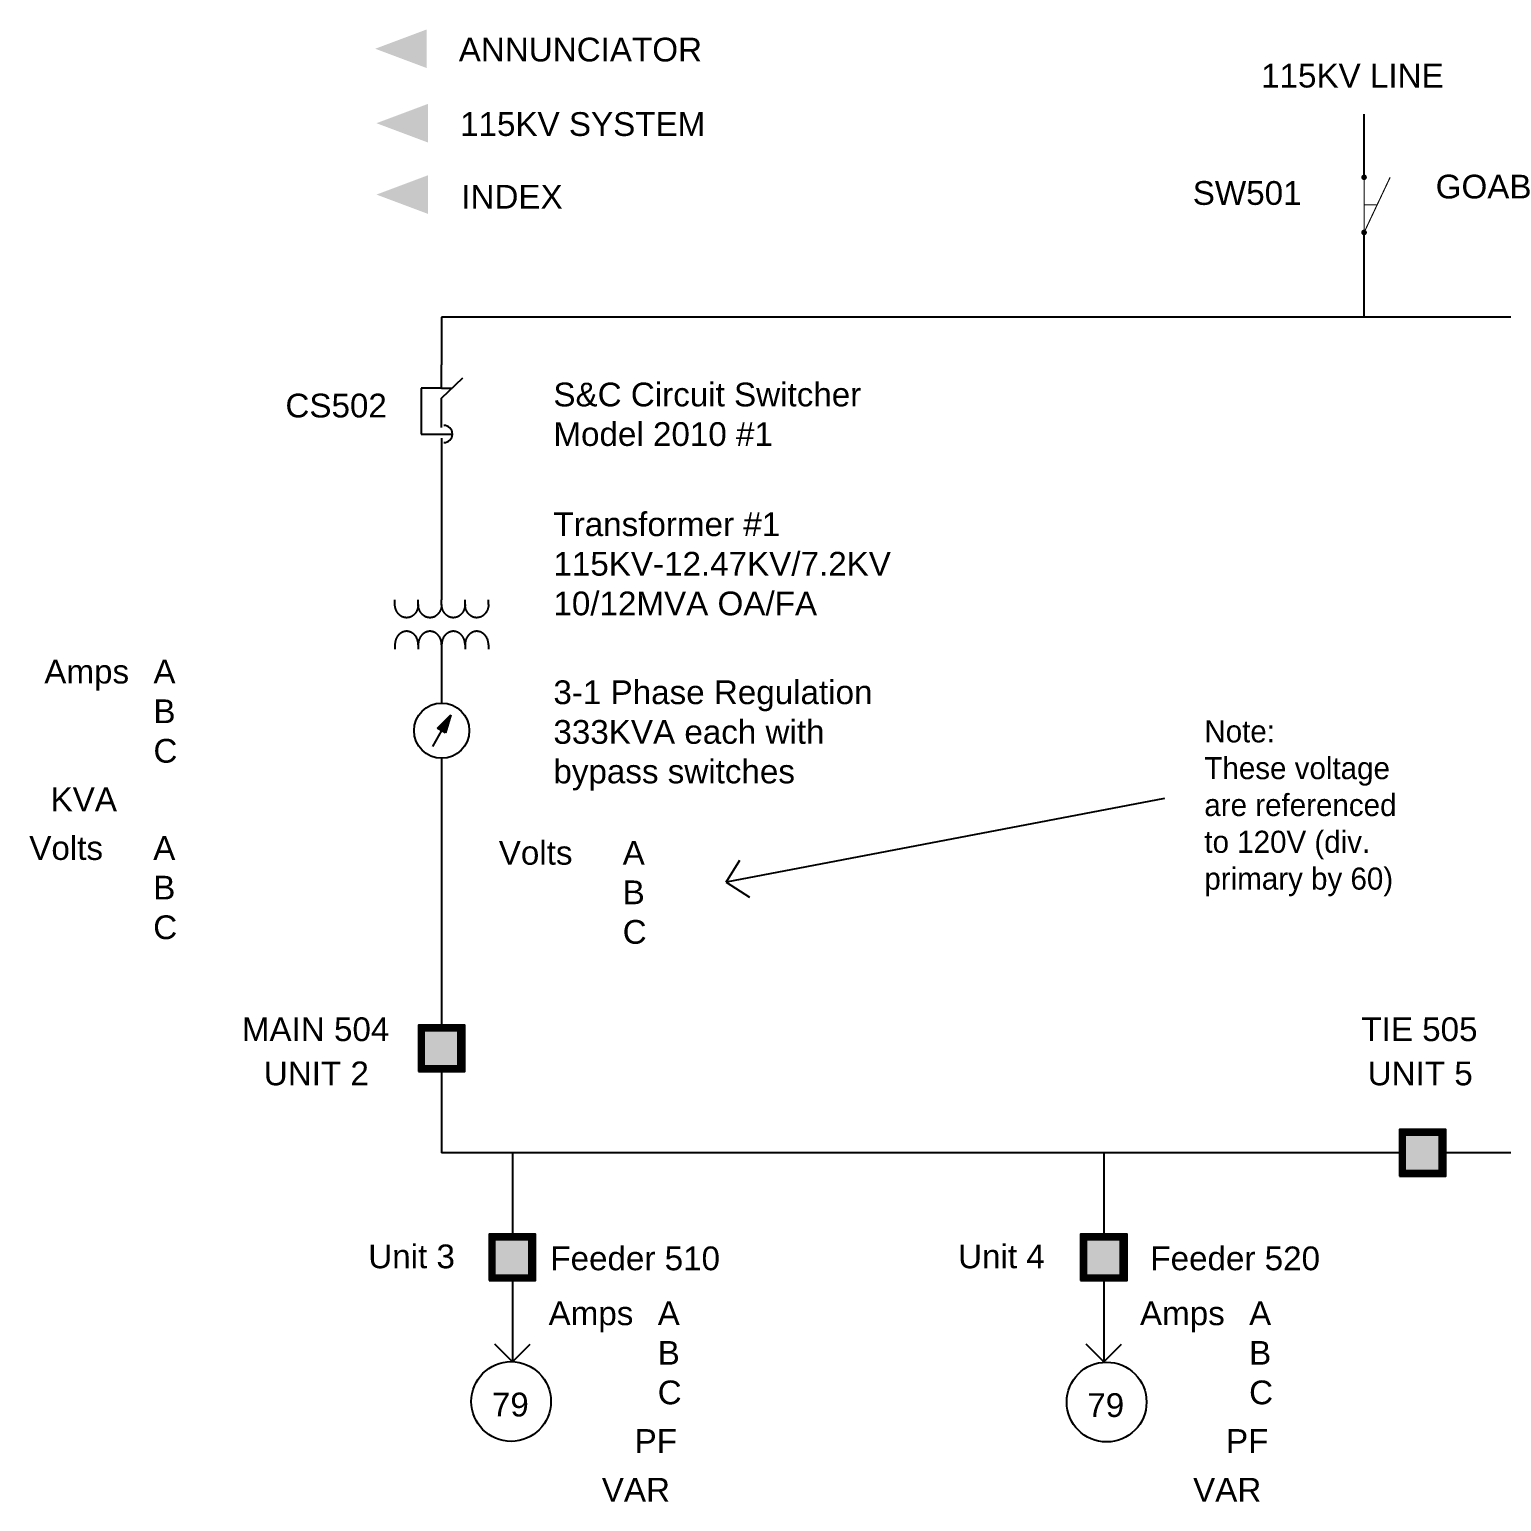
# Model space of a CAD drawing. Extents: x -5.3 to 17.7, y 6.3 to 19.7.
# Drawn here: x -5.34 to 7.99, y 6.34 to 19.66 of the extents above; entities that cross this region are included whole.
import ezdxf
from ezdxf.enums import TextEntityAlignment as Align

# ---------------------------------------------------------------- set-up
doc = ezdxf.new("R2010")
doc.units = 0
doc.layers.get('0').update_dxf_attribs({"color": 6, "linetype": 'CONTINUOUS'})
for name, color, linetype in [('DISPLAY', 7, 'CONTINUOUS'), ('STATE_1', 3, 'CONTINUOUS'), ('STATE_2', 1, 'CONTINUOUS')]:
    doc.layers.add(name, color=color, linetype=linetype)
doc.styles.add('ARIAL', font='txt')

# ---------------------------------------------------------------- blocks, each defined once
blk = doc.blocks.new('2_STATE_BRKR_SYMBOL_ST1-GR')
at = {"color": 6}
blk.add_lwpolyline([(6.047, 4.105), (6.467, 4.105), (6.467, 4.525), (6.047, 4.525)], close=True, dxfattribs=at)
at = {"layer": 'STATE_1', "color": 3, "linetype": 'CONTINUOUS'}
blk.add_line((6.408, 4.105), (6.408, 4.525), dxfattribs=at)
at = {"layer": 'STATE_1', "color": 3, "linetype": 'CONTINUOUS', "const_width": 0.0588}
for points in [[(6.077, 4.525), (6.077, 4.105)], [(6.438, 4.525), (6.438, 4.105)], [(6.047, 4.496), (6.467, 4.496)], [(6.047, 4.134), (6.467, 4.134)]]:
    blk.add_lwpolyline(points, dxfattribs=at)
at = {"layer": 'STATE_2', "color": 1}
blk.add_solid([(6.047, 4.105), (6.047, 4.525), (6.467, 4.105), (6.467, 4.525)], dxfattribs=at)
at = {"color": 6, "linetype": 'CONTINUOUS', "flags": 9}
blk.add_attdef('LINKAGE', (5.991, 3.959), '', height=0.084, dxfattribs=at)
blk = doc.blocks.new('ARROW_HEAD_DISPLAY_REF0')
at = {"color": 5}
blk.add_solid([(0.125, -0.09375), (-0.125, 0), (0.125, 0.09375)], dxfattribs=at)
at = {"flags": 9}
blk.add_attdef('DISPLAY', (-0.25, -0.25), '', height=0.075, dxfattribs=at)
blk = doc.blocks.new('CIRCUIT_SWITCHER_ST1-GREE0')
at = {"color": 6}
for p, q in [((0.186, 0.416), (0.186, 0.625)), ((0, 0.416), (0, 0)), ((0.186, 0.416), (0, 0.416)), ((0.186, 0.324), (0.377, 0.508)), ((0.186, 0.416), (0.282, 0.416)), ((0.186, 0.06), (0.186, 0.324)), ((0, 0), (0.284, 0))]:
    blk.add_line(p, q, dxfattribs=at)
blk.add_arc((0.206, 0), 0.0778, 270, 90, dxfattribs=at)
at = {"layer": 'STATE_1', "color": 3}
for p, q in [((0.186, 0.416), (0.186, 0.625)), ((0, 0.416), (0, 0)), ((0.186, 0.416), (0, 0.416)), ((0.186, 0.324), (0.377, 0.508)), ((0.186, 0.416), (0.282, 0.416)), ((0.186, 0.06), (0.186, 0.324)), ((0, 0), (0.284, 0))]:
    blk.add_line(p, q, dxfattribs=at)
blk.add_arc((0.206, 0), 0.0778, 270, 90, dxfattribs=at)
at = {"layer": 'STATE_2', "color": 1}
for p, q in [((0.186, 0.416), (0.186, 0.625)), ((0, 0.416), (0, 0)), ((0.186, 0.416), (0, 0.416)), ((0.186, 0.324), (0.377, 0.508)), ((0.186, 0.416), (0.282, 0.416)), ((0.186, 0.06), (0.186, 0.324)), ((0, 0), (0.284, 0))]:
    blk.add_line(p, q, dxfattribs=at)
blk.add_arc((0.206, 0), 0.0778, 270, 90, dxfattribs=at)
at = {"linetype": 'CONTINUOUS', "style": 'ARIAL', "flags": 9}
blk.add_attdef('LINKAGE', (-0.063, -0.37), '', height=0.1, dxfattribs=at)
blk = doc.blocks.new('REGULATOR1')
for p, q in [((-0.036, 0.021), (0.083, 0.144)), ((0.083, 0.144), (0.036, -0.021)), ((0, 0), (-0.083, -0.144)), ((0.036, -0.021), (-0.036, 0.021))]:
    blk.add_line(p, q)
blk.add_circle((0, 0), 0.25)
blk.add_solid([(0.036, -0.021), (-0.036, 0.021), (0.083, 0.144)])
blk = doc.blocks.new('SWITCH-1_ST1-GREEN_ST2-RE0')
at = {"const_width": 0.01}
for points in [[(0, 0), (0.5, 0.236)], [(0.5, 0), (0, 0)], [(0.294, 0), (0.205, 0)], [(0.25, 0.123), (0.25, 0)]]:
    blk.add_lwpolyline(points, dxfattribs=at)
at = {"const_width": 0.025}
for points in [[(-0.013, 0, 1), (0.013, 0, 1)], [(0.487, 0, 1), (0.512, 0, 1)]]:
    blk.add_lwpolyline(points, format="xyb", close=True, dxfattribs=at)
at = {"layer": 'STATE_1', "const_width": 0.01}
for points in [[(0, 0), (0.5, 0.236)], [(0.294, 0), (0.205, 0)], [(0.25, 0.123), (0.25, 0)]]:
    blk.add_lwpolyline(points, dxfattribs=at)
at = {"layer": 'STATE_1', "const_width": 0.025}
for points in [[(-0.013, 0, 1), (0.013, 0, 1)], [(0.487, 0, 1), (0.512, 0, 1)]]:
    blk.add_lwpolyline(points, format="xyb", close=True, dxfattribs=at)
at = {"layer": 'STATE_2', "const_width": 0.025}
for points in [[(-0.013, 0, 1), (0.013, 0, 1)], [(0.487, 0, 1), (0.512, 0, 1)]]:
    blk.add_lwpolyline(points, format="xyb", close=True, dxfattribs=at)
at = {"layer": 'STATE_2', "const_width": 0.01}
blk.add_lwpolyline([(0.5, 0), (0, 0)], dxfattribs=at)
at = {"linetype": 'CONTINUOUS', "style": 'ARIAL', "flags": 9}
blk.add_attdef('LINKAGE', (-0.063, -0.37), '', height=0.1, dxfattribs=at)
blk = doc.blocks.new('*U15')
at = {"layer": 'DISPLAY'}
for s, p in [('Note:', (5.301, 13.209)), ('These voltage', (5.301, 12.876)), ('are referenced', (5.301, 12.542)), ('to 120V (div.', (5.301, 12.209)), ('primary by 60)', (5.301, 11.876))]:
    blk.add_text(s, height=0.2, dxfattribs=at).set_placement(p)

msp = doc.modelspace()

# ---------------------------------------------------------------- linework, layer by layer
at = {"color": 2}
for points in [[(-1.815, 14.458, 0), (-1.815, 14.455, 0), (-1.816, 14.452, 0), (-1.816, 14.449, 0), (-1.816, 14.446, 0), (-1.816, 14.443, 0), (-1.817, 14.44, 0), (-1.817, 14.437, 0), (-1.817, 14.434, 0), (-1.818, 14.432, 0), (-1.819, 14.429, 0), (-1.819, 14.426, 0), (-1.82, 14.423, 0), (-1.821, 14.42, 0), (-1.822, 14.417, 0), (-1.822, 14.415, 0), (-1.823, 14.412, 0), (-1.824, 14.409, 0), (-1.826, 14.406, 0), (-1.827, 14.404, 0), (-1.828, 14.401, 0), (-1.829, 14.398, 0), (-1.83, 14.396, 0), (-1.832, 14.393, 0), (-1.833, 14.391, 0), (-1.835, 14.388, 0), (-1.836, 14.386, 0), (-1.838, 14.384, 0), (-1.839, 14.381, 0), (-1.841, 14.379, 0), (-1.843, 14.377, 0), (-1.845, 14.375, 0), (-1.846, 14.373, 0), (-1.848, 14.371, 0), (-1.85, 14.369, 0), (-1.852, 14.367, 0), (-1.854, 14.365, 0), (-1.856, 14.363, 0), (-1.858, 14.361, 0), (-1.86, 14.359, 0), (-1.862, 14.358, 0), (-1.865, 14.356, 0), (-1.867, 14.354, 0), (-1.869, 14.353, 0), (-1.871, 14.351, 0), (-1.874, 14.35, 0), (-1.876, 14.349, 0), (-1.878, 14.348, 0), (-1.881, 14.346, 0), (-1.883, 14.345, 0), (-1.886, 14.344, 0), (-1.888, 14.343, 0), (-1.891, 14.342, 0), (-1.893, 14.342, 0), (-1.896, 14.341, 0), (-1.898, 14.34, 0), (-1.901, 14.34, 0), (-1.903, 14.339, 0), (-1.906, 14.339, 0), (-1.908, 14.338, 0), (-1.911, 14.338, 0), (-1.913, 14.338, 0), (-1.916, 14.337, 0), (-1.919, 14.337, 0), (-1.921, 14.337, 0), (-1.924, 14.337, 0), (-1.926, 14.337, 0), (-1.929, 14.338, 0), (-1.932, 14.338, 0), (-1.934, 14.338, 0), (-1.937, 14.339, 0), (-1.939, 14.339, 0), (-1.942, 14.34, 0), (-1.944, 14.34, 0), (-1.947, 14.341, 0), (-1.949, 14.342, 0), (-1.952, 14.342, 0), (-1.954, 14.343, 0), (-1.957, 14.344, 0), (-1.959, 14.345, 0), (-1.962, 14.346, 0), (-1.964, 14.348, 0), (-1.967, 14.349, 0), (-1.969, 14.35, 0), (-1.971, 14.351, 0), (-1.973, 14.353, 0), (-1.976, 14.354, 0), (-1.978, 14.356, 0), (-1.98, 14.358, 0), (-1.982, 14.359, 0), (-1.984, 14.361, 0), (-1.986, 14.363, 0), (-1.988, 14.365, 0), (-1.99, 14.367, 0), (-1.992, 14.369, 0), (-1.994, 14.371, 0), (-1.996, 14.373, 0), (-1.998, 14.375, 0), (-2, 14.377, 0), (-2.001, 14.379, 0), (-2.003, 14.381, 0), (-2.005, 14.384, 0), (-2.006, 14.386, 0), (-2.008, 14.388, 0), (-2.009, 14.391, 0), (-2.011, 14.393, 0), (-2.012, 14.396, 0), (-2.013, 14.398, 0), (-2.015, 14.401, 0), (-2.016, 14.404, 0), (-2.017, 14.406, 0), (-2.018, 14.409, 0), (-2.019, 14.412, 0), (-2.02, 14.415, 0), (-2.021, 14.417, 0), (-2.022, 14.42, 0), (-2.023, 14.423, 0), (-2.023, 14.426, 0), (-2.024, 14.429, 0), (-2.025, 14.432, 0), (-2.025, 14.434, 0), (-2.026, 14.437, 0), (-2.026, 14.44, 0), (-2.026, 14.443, 0), (-2.027, 14.446, 0), (-2.027, 14.449, 0), (-2.027, 14.452, 0), (-2.027, 14.455, 0), (-2.027, 14.458, 0)], [(-1.604, 14.458, 0), (-1.604, 14.455, 0), (-1.604, 14.452, 0), (-1.604, 14.449, 0), (-1.604, 14.446, 0), (-1.604, 14.443, 0), (-1.605, 14.44, 0), (-1.605, 14.437, 0), (-1.606, 14.434, 0), (-1.606, 14.432, 0), (-1.607, 14.429, 0), (-1.607, 14.426, 0), (-1.608, 14.423, 0), (-1.609, 14.42, 0), (-1.61, 14.417, 0), (-1.611, 14.415, 0), (-1.612, 14.412, 0), (-1.613, 14.409, 0), (-1.614, 14.406, 0), (-1.615, 14.404, 0), (-1.616, 14.401, 0), (-1.617, 14.398, 0), (-1.619, 14.396, 0), (-1.62, 14.393, 0), (-1.621, 14.391, 0), (-1.623, 14.388, 0), (-1.624, 14.386, 0), (-1.626, 14.384, 0), (-1.628, 14.381, 0), (-1.629, 14.379, 0), (-1.631, 14.377, 0), (-1.633, 14.375, 0), (-1.635, 14.373, 0), (-1.637, 14.371, 0), (-1.638, 14.369, 0), (-1.64, 14.367, 0), (-1.642, 14.365, 0), (-1.644, 14.363, 0), (-1.646, 14.361, 0), (-1.649, 14.359, 0), (-1.651, 14.358, 0), (-1.653, 14.356, 0), (-1.655, 14.354, 0), (-1.657, 14.353, 0), (-1.66, 14.351, 0), (-1.662, 14.35, 0), (-1.664, 14.349, 0), (-1.667, 14.348, 0), (-1.669, 14.346, 0), (-1.671, 14.345, 0), (-1.674, 14.344, 0), (-1.676, 14.343, 0), (-1.679, 14.342, 0), (-1.681, 14.342, 0), (-1.684, 14.341, 0), (-1.686, 14.34, 0), (-1.689, 14.34, 0), (-1.691, 14.339, 0), (-1.694, 14.339, 0), (-1.697, 14.338, 0), (-1.699, 14.338, 0), (-1.702, 14.338, 0), (-1.704, 14.337, 0), (-1.707, 14.337, 0), (-1.71, 14.337, 0), (-1.712, 14.337, 0), (-1.715, 14.337, 0), (-1.717, 14.338, 0), (-1.72, 14.338, 0), (-1.722, 14.338, 0), (-1.725, 14.339, 0), (-1.728, 14.339, 0), (-1.73, 14.34, 0), (-1.733, 14.34, 0), (-1.735, 14.341, 0), (-1.738, 14.342, 0), (-1.74, 14.342, 0), (-1.743, 14.343, 0), (-1.745, 14.344, 0), (-1.748, 14.345, 0), (-1.75, 14.346, 0), (-1.752, 14.348, 0), (-1.755, 14.349, 0), (-1.757, 14.35, 0), (-1.759, 14.351, 0), (-1.762, 14.353, 0), (-1.764, 14.354, 0), (-1.766, 14.356, 0), (-1.768, 14.358, 0), (-1.77, 14.359, 0), (-1.773, 14.361, 0), (-1.775, 14.363, 0), (-1.777, 14.365, 0), (-1.779, 14.367, 0), (-1.781, 14.369, 0), (-1.783, 14.371, 0), (-1.784, 14.373, 0), (-1.786, 14.375, 0), (-1.788, 14.377, 0), (-1.79, 14.379, 0), (-1.791, 14.381, 0), (-1.793, 14.384, 0), (-1.795, 14.386, 0), (-1.796, 14.388, 0), (-1.798, 14.391, 0), (-1.799, 14.393, 0), (-1.8, 14.396, 0), (-1.802, 14.398, 0), (-1.803, 14.401, 0), (-1.804, 14.404, 0), (-1.805, 14.406, 0), (-1.806, 14.409, 0), (-1.807, 14.412, 0), (-1.808, 14.415, 0), (-1.809, 14.417, 0), (-1.81, 14.42, 0), (-1.811, 14.423, 0), (-1.812, 14.426, 0), (-1.812, 14.429, 0), (-1.813, 14.432, 0), (-1.813, 14.434, 0), (-1.814, 14.437, 0), (-1.814, 14.44, 0), (-1.815, 14.443, 0), (-1.815, 14.446, 0), (-1.815, 14.449, 0), (-1.815, 14.452, 0), (-1.815, 14.455, 0), (-1.815, 14.458, 0)], [(-1.392, 14.458, 0), (-1.392, 14.455, 0), (-1.392, 14.452, 0), (-1.392, 14.449, 0), (-1.392, 14.446, 0), (-1.393, 14.443, 0), (-1.393, 14.44, 0), (-1.393, 14.437, 0), (-1.394, 14.434, 0), (-1.394, 14.432, 0), (-1.395, 14.429, 0), (-1.396, 14.426, 0), (-1.396, 14.423, 0), (-1.397, 14.42, 0), (-1.398, 14.417, 0), (-1.399, 14.415, 0), (-1.4, 14.412, 0), (-1.401, 14.409, 0), (-1.402, 14.406, 0), (-1.403, 14.404, 0), (-1.404, 14.401, 0), (-1.406, 14.398, 0), (-1.407, 14.396, 0), (-1.408, 14.393, 0), (-1.41, 14.391, 0), (-1.411, 14.388, 0), (-1.413, 14.386, 0), (-1.414, 14.384, 0), (-1.416, 14.381, 0), (-1.418, 14.379, 0), (-1.419, 14.377, 0), (-1.421, 14.375, 0), (-1.423, 14.373, 0), (-1.425, 14.371, 0), (-1.427, 14.369, 0), (-1.429, 14.367, 0), (-1.431, 14.365, 0), (-1.433, 14.363, 0), (-1.435, 14.361, 0), (-1.437, 14.359, 0), (-1.439, 14.358, 0), (-1.441, 14.356, 0), (-1.443, 14.354, 0), (-1.446, 14.353, 0), (-1.448, 14.351, 0), (-1.45, 14.35, 0), (-1.453, 14.349, 0), (-1.455, 14.348, 0), (-1.457, 14.346, 0), (-1.46, 14.345, 0), (-1.462, 14.344, 0), (-1.465, 14.343, 0), (-1.467, 14.342, 0), (-1.47, 14.342, 0), (-1.472, 14.341, 0), (-1.475, 14.34, 0), (-1.477, 14.34, 0), (-1.48, 14.339, 0), (-1.482, 14.339, 0), (-1.485, 14.338, 0), (-1.487, 14.338, 0), (-1.49, 14.338, 0), (-1.493, 14.337, 0), (-1.495, 14.337, 0), (-1.498, 14.337, 0), (-1.5, 14.337, 0), (-1.503, 14.337, 0), (-1.506, 14.338, 0), (-1.508, 14.338, 0), (-1.511, 14.338, 0), (-1.513, 14.339, 0), (-1.516, 14.339, 0), (-1.518, 14.34, 0), (-1.521, 14.34, 0), (-1.523, 14.341, 0), (-1.526, 14.342, 0), (-1.529, 14.342, 0), (-1.531, 14.343, 0), (-1.533, 14.344, 0), (-1.536, 14.345, 0), (-1.538, 14.346, 0), (-1.541, 14.348, 0), (-1.543, 14.349, 0), (-1.545, 14.35, 0), (-1.548, 14.351, 0), (-1.55, 14.353, 0), (-1.552, 14.354, 0), (-1.554, 14.356, 0), (-1.557, 14.358, 0), (-1.559, 14.359, 0), (-1.561, 14.361, 0), (-1.563, 14.363, 0), (-1.565, 14.365, 0), (-1.567, 14.367, 0), (-1.569, 14.369, 0), (-1.571, 14.371, 0), (-1.573, 14.373, 0), (-1.574, 14.375, 0), (-1.576, 14.377, 0), (-1.578, 14.379, 0), (-1.58, 14.381, 0), (-1.581, 14.384, 0), (-1.583, 14.386, 0), (-1.584, 14.388, 0), (-1.586, 14.391, 0), (-1.587, 14.393, 0), (-1.589, 14.396, 0), (-1.59, 14.398, 0), (-1.591, 14.401, 0), (-1.592, 14.404, 0), (-1.593, 14.406, 0), (-1.595, 14.409, 0), (-1.596, 14.412, 0), (-1.597, 14.415, 0), (-1.597, 14.417, 0), (-1.598, 14.42, 0), (-1.599, 14.423, 0), (-1.6, 14.426, 0), (-1.6, 14.429, 0), (-1.601, 14.432, 0), (-1.602, 14.434, 0), (-1.602, 14.437, 0), (-1.602, 14.44, 0), (-1.603, 14.443, 0), (-1.603, 14.446, 0), (-1.603, 14.449, 0), (-1.604, 14.452, 0), (-1.604, 14.455, 0), (-1.604, 14.458, 0)], [(-1.18, 14.458, 0), (-1.18, 14.455, 0), (-1.18, 14.452, 0), (-1.18, 14.449, 0), (-1.181, 14.446, 0), (-1.181, 14.443, 0), (-1.181, 14.44, 0), (-1.182, 14.437, 0), (-1.182, 14.434, 0), (-1.183, 14.432, 0), (-1.183, 14.429, 0), (-1.184, 14.426, 0), (-1.185, 14.423, 0), (-1.186, 14.42, 0), (-1.186, 14.417, 0), (-1.187, 14.415, 0), (-1.188, 14.412, 0), (-1.189, 14.409, 0), (-1.19, 14.406, 0), (-1.191, 14.404, 0), (-1.193, 14.401, 0), (-1.194, 14.398, 0), (-1.195, 14.396, 0), (-1.197, 14.393, 0), (-1.198, 14.391, 0), (-1.199, 14.388, 0), (-1.201, 14.386, 0), (-1.203, 14.384, 0), (-1.204, 14.381, 0), (-1.206, 14.379, 0), (-1.208, 14.377, 0), (-1.209, 14.375, 0), (-1.211, 14.373, 0), (-1.213, 14.371, 0), (-1.215, 14.369, 0), (-1.217, 14.367, 0), (-1.219, 14.365, 0), (-1.221, 14.363, 0), (-1.223, 14.361, 0), (-1.225, 14.359, 0), (-1.227, 14.358, 0), (-1.229, 14.356, 0), (-1.232, 14.354, 0), (-1.234, 14.353, 0), (-1.236, 14.351, 0), (-1.238, 14.35, 0), (-1.241, 14.349, 0), (-1.243, 14.348, 0), (-1.246, 14.346, 0), (-1.248, 14.345, 0), (-1.25, 14.344, 0), (-1.253, 14.343, 0), (-1.255, 14.342, 0), (-1.258, 14.342, 0), (-1.26, 14.341, 0), (-1.263, 14.34, 0), (-1.265, 14.34, 0), (-1.268, 14.339, 0), (-1.271, 14.339, 0), (-1.273, 14.338, 0), (-1.276, 14.338, 0), (-1.278, 14.338, 0), (-1.281, 14.337, 0), (-1.283, 14.337, 0), (-1.286, 14.337, 0), (-1.289, 14.337, 0), (-1.291, 14.337, 0), (-1.294, 14.338, 0), (-1.296, 14.338, 0), (-1.299, 14.338, 0), (-1.302, 14.339, 0), (-1.304, 14.339, 0), (-1.307, 14.34, 0), (-1.309, 14.34, 0), (-1.312, 14.341, 0), (-1.314, 14.342, 0), (-1.317, 14.342, 0), (-1.319, 14.343, 0), (-1.322, 14.344, 0), (-1.324, 14.345, 0), (-1.327, 14.346, 0), (-1.329, 14.348, 0), (-1.331, 14.349, 0), (-1.334, 14.35, 0), (-1.336, 14.351, 0), (-1.338, 14.353, 0), (-1.34, 14.354, 0), (-1.343, 14.356, 0), (-1.345, 14.358, 0), (-1.347, 14.359, 0), (-1.349, 14.361, 0), (-1.351, 14.363, 0), (-1.353, 14.365, 0), (-1.355, 14.367, 0), (-1.357, 14.369, 0), (-1.359, 14.371, 0), (-1.361, 14.373, 0), (-1.363, 14.375, 0), (-1.364, 14.377, 0), (-1.366, 14.379, 0), (-1.368, 14.381, 0), (-1.369, 14.384, 0), (-1.371, 14.386, 0), (-1.373, 14.388, 0), (-1.374, 14.391, 0), (-1.375, 14.393, 0), (-1.377, 14.396, 0), (-1.378, 14.398, 0), (-1.379, 14.401, 0), (-1.381, 14.404, 0), (-1.382, 14.406, 0), (-1.383, 14.409, 0), (-1.384, 14.412, 0), (-1.385, 14.415, 0), (-1.386, 14.417, 0), (-1.387, 14.42, 0), (-1.387, 14.423, 0), (-1.388, 14.426, 0), (-1.389, 14.429, 0), (-1.389, 14.432, 0), (-1.39, 14.434, 0), (-1.39, 14.437, 0), (-1.391, 14.44, 0), (-1.391, 14.443, 0), (-1.391, 14.446, 0), (-1.392, 14.449, 0), (-1.392, 14.452, 0), (-1.392, 14.455, 0), (-1.392, 14.458, 0)], [(-1.815, 14.093, 0), (-1.815, 14.096, 0), (-1.816, 14.099, 0), (-1.816, 14.102, 0), (-1.816, 14.105, 0), (-1.816, 14.108, 0), (-1.817, 14.111, 0), (-1.817, 14.114, 0), (-1.817, 14.117, 0), (-1.818, 14.12, 0), (-1.819, 14.122, 0), (-1.819, 14.125, 0), (-1.82, 14.128, 0), (-1.821, 14.131, 0), (-1.822, 14.134, 0), (-1.822, 14.137, 0), (-1.823, 14.139, 0), (-1.824, 14.142, 0), (-1.826, 14.145, 0), (-1.827, 14.147, 0), (-1.828, 14.15, 0), (-1.829, 14.153, 0), (-1.83, 14.155, 0), (-1.832, 14.158, 0), (-1.833, 14.16, 0), (-1.835, 14.163, 0), (-1.836, 14.165, 0), (-1.838, 14.167, 0), (-1.839, 14.17, 0), (-1.841, 14.172, 0), (-1.843, 14.174, 0), (-1.845, 14.176, 0), (-1.846, 14.178, 0), (-1.848, 14.181, 0), (-1.85, 14.183, 0), (-1.852, 14.185, 0), (-1.854, 14.186, 0), (-1.856, 14.188, 0), (-1.858, 14.19, 0), (-1.86, 14.192, 0), (-1.862, 14.193, 0), (-1.865, 14.195, 0), (-1.867, 14.197, 0), (-1.869, 14.198, 0), (-1.871, 14.2, 0), (-1.874, 14.201, 0), (-1.876, 14.202, 0), (-1.878, 14.203, 0), (-1.881, 14.205, 0), (-1.883, 14.206, 0), (-1.886, 14.207, 0), (-1.888, 14.208, 0), (-1.891, 14.209, 0), (-1.893, 14.209, 0), (-1.896, 14.21, 0), (-1.898, 14.211, 0), (-1.901, 14.212, 0), (-1.903, 14.212, 0), (-1.906, 14.213, 0), (-1.908, 14.213, 0), (-1.911, 14.213, 0), (-1.913, 14.214, 0), (-1.916, 14.214, 0), (-1.919, 14.214, 0), (-1.921, 14.214, 0), (-1.924, 14.214, 0), (-1.926, 14.214, 0), (-1.929, 14.214, 0), (-1.932, 14.213, 0), (-1.934, 14.213, 0), (-1.937, 14.213, 0), (-1.939, 14.212, 0), (-1.942, 14.212, 0), (-1.944, 14.211, 0), (-1.947, 14.21, 0), (-1.949, 14.209, 0), (-1.952, 14.209, 0), (-1.954, 14.208, 0), (-1.957, 14.207, 0), (-1.959, 14.206, 0), (-1.962, 14.205, 0), (-1.964, 14.203, 0), (-1.967, 14.202, 0), (-1.969, 14.201, 0), (-1.971, 14.2, 0), (-1.973, 14.198, 0), (-1.976, 14.197, 0), (-1.978, 14.195, 0), (-1.98, 14.193, 0), (-1.982, 14.192, 0), (-1.984, 14.19, 0), (-1.986, 14.188, 0), (-1.988, 14.186, 0), (-1.99, 14.185, 0), (-1.992, 14.183, 0), (-1.994, 14.181, 0), (-1.996, 14.178, 0), (-1.998, 14.176, 0), (-2, 14.174, 0), (-2.001, 14.172, 0), (-2.003, 14.17, 0), (-2.005, 14.167, 0), (-2.006, 14.165, 0), (-2.008, 14.163, 0), (-2.009, 14.16, 0), (-2.011, 14.158, 0), (-2.012, 14.155, 0), (-2.013, 14.153, 0), (-2.015, 14.15, 0), (-2.016, 14.147, 0), (-2.017, 14.145, 0), (-2.018, 14.142, 0), (-2.019, 14.139, 0), (-2.02, 14.137, 0), (-2.021, 14.134, 0), (-2.022, 14.131, 0), (-2.023, 14.128, 0), (-2.023, 14.125, 0), (-2.024, 14.122, 0), (-2.025, 14.12, 0), (-2.025, 14.117, 0), (-2.026, 14.114, 0), (-2.026, 14.111, 0), (-2.026, 14.108, 0), (-2.027, 14.105, 0), (-2.027, 14.102, 0), (-2.027, 14.099, 0), (-2.027, 14.096, 0), (-2.027, 14.093, 0)], [(-1.604, 14.093, 0), (-1.604, 14.096, 0), (-1.604, 14.099, 0), (-1.604, 14.102, 0), (-1.604, 14.105, 0), (-1.604, 14.108, 0), (-1.605, 14.111, 0), (-1.605, 14.114, 0), (-1.606, 14.117, 0), (-1.606, 14.12, 0), (-1.607, 14.122, 0), (-1.607, 14.125, 0), (-1.608, 14.128, 0), (-1.609, 14.131, 0), (-1.61, 14.134, 0), (-1.611, 14.137, 0), (-1.612, 14.139, 0), (-1.613, 14.142, 0), (-1.614, 14.145, 0), (-1.615, 14.147, 0), (-1.616, 14.15, 0), (-1.617, 14.153, 0), (-1.619, 14.155, 0), (-1.62, 14.158, 0), (-1.621, 14.16, 0), (-1.623, 14.163, 0), (-1.624, 14.165, 0), (-1.626, 14.167, 0), (-1.628, 14.17, 0), (-1.629, 14.172, 0), (-1.631, 14.174, 0), (-1.633, 14.176, 0), (-1.635, 14.178, 0), (-1.637, 14.181, 0), (-1.638, 14.183, 0), (-1.64, 14.185, 0), (-1.642, 14.186, 0), (-1.644, 14.188, 0), (-1.646, 14.19, 0), (-1.649, 14.192, 0), (-1.651, 14.193, 0), (-1.653, 14.195, 0), (-1.655, 14.197, 0), (-1.657, 14.198, 0), (-1.66, 14.2, 0), (-1.662, 14.201, 0), (-1.664, 14.202, 0), (-1.667, 14.203, 0), (-1.669, 14.205, 0), (-1.671, 14.206, 0), (-1.674, 14.207, 0), (-1.676, 14.208, 0), (-1.679, 14.209, 0), (-1.681, 14.209, 0), (-1.684, 14.21, 0), (-1.686, 14.211, 0), (-1.689, 14.212, 0), (-1.691, 14.212, 0), (-1.694, 14.213, 0), (-1.697, 14.213, 0), (-1.699, 14.213, 0), (-1.702, 14.214, 0), (-1.704, 14.214, 0), (-1.707, 14.214, 0), (-1.71, 14.214, 0), (-1.712, 14.214, 0), (-1.715, 14.214, 0), (-1.717, 14.214, 0), (-1.72, 14.213, 0), (-1.722, 14.213, 0), (-1.725, 14.213, 0), (-1.728, 14.212, 0), (-1.73, 14.212, 0), (-1.733, 14.211, 0), (-1.735, 14.21, 0), (-1.738, 14.209, 0), (-1.74, 14.209, 0), (-1.743, 14.208, 0), (-1.745, 14.207, 0), (-1.748, 14.206, 0), (-1.75, 14.205, 0), (-1.752, 14.203, 0), (-1.755, 14.202, 0), (-1.757, 14.201, 0), (-1.759, 14.2, 0), (-1.762, 14.198, 0), (-1.764, 14.197, 0), (-1.766, 14.195, 0), (-1.768, 14.193, 0), (-1.77, 14.192, 0), (-1.773, 14.19, 0), (-1.775, 14.188, 0), (-1.777, 14.186, 0), (-1.779, 14.185, 0), (-1.781, 14.183, 0), (-1.783, 14.181, 0), (-1.784, 14.178, 0), (-1.786, 14.176, 0), (-1.788, 14.174, 0), (-1.79, 14.172, 0), (-1.791, 14.17, 0), (-1.793, 14.167, 0), (-1.795, 14.165, 0), (-1.796, 14.163, 0), (-1.798, 14.16, 0), (-1.799, 14.158, 0), (-1.8, 14.155, 0), (-1.802, 14.153, 0), (-1.803, 14.15, 0), (-1.804, 14.147, 0), (-1.805, 14.145, 0), (-1.806, 14.142, 0), (-1.807, 14.139, 0), (-1.808, 14.137, 0), (-1.809, 14.134, 0), (-1.81, 14.131, 0), (-1.811, 14.128, 0), (-1.812, 14.125, 0), (-1.812, 14.122, 0), (-1.813, 14.12, 0), (-1.813, 14.117, 0), (-1.814, 14.114, 0), (-1.814, 14.111, 0), (-1.815, 14.108, 0), (-1.815, 14.105, 0), (-1.815, 14.102, 0), (-1.815, 14.099, 0), (-1.815, 14.096, 0), (-1.815, 14.093, 0)], [(-1.392, 14.093, 0), (-1.392, 14.096, 0), (-1.392, 14.099, 0), (-1.392, 14.102, 0), (-1.392, 14.105, 0), (-1.393, 14.108, 0), (-1.393, 14.111, 0), (-1.393, 14.114, 0), (-1.394, 14.117, 0), (-1.394, 14.12, 0), (-1.395, 14.122, 0), (-1.396, 14.125, 0), (-1.396, 14.128, 0), (-1.397, 14.131, 0), (-1.398, 14.134, 0), (-1.399, 14.137, 0), (-1.4, 14.139, 0), (-1.401, 14.142, 0), (-1.402, 14.145, 0), (-1.403, 14.147, 0), (-1.404, 14.15, 0), (-1.406, 14.153, 0), (-1.407, 14.155, 0), (-1.408, 14.158, 0), (-1.41, 14.16, 0), (-1.411, 14.163, 0), (-1.413, 14.165, 0), (-1.414, 14.167, 0), (-1.416, 14.17, 0), (-1.418, 14.172, 0), (-1.419, 14.174, 0), (-1.421, 14.176, 0), (-1.423, 14.178, 0), (-1.425, 14.181, 0), (-1.427, 14.183, 0), (-1.429, 14.185, 0), (-1.431, 14.186, 0), (-1.433, 14.188, 0), (-1.435, 14.19, 0), (-1.437, 14.192, 0), (-1.439, 14.193, 0), (-1.441, 14.195, 0), (-1.443, 14.197, 0), (-1.446, 14.198, 0), (-1.448, 14.2, 0), (-1.45, 14.201, 0), (-1.453, 14.202, 0), (-1.455, 14.203, 0), (-1.457, 14.205, 0), (-1.46, 14.206, 0), (-1.462, 14.207, 0), (-1.465, 14.208, 0), (-1.467, 14.209, 0), (-1.47, 14.209, 0), (-1.472, 14.21, 0), (-1.475, 14.211, 0), (-1.477, 14.212, 0), (-1.48, 14.212, 0), (-1.482, 14.213, 0), (-1.485, 14.213, 0), (-1.487, 14.213, 0), (-1.49, 14.214, 0), (-1.493, 14.214, 0), (-1.495, 14.214, 0), (-1.498, 14.214, 0), (-1.5, 14.214, 0), (-1.503, 14.214, 0), (-1.506, 14.214, 0), (-1.508, 14.213, 0), (-1.511, 14.213, 0), (-1.513, 14.213, 0), (-1.516, 14.212, 0), (-1.518, 14.212, 0), (-1.521, 14.211, 0), (-1.523, 14.21, 0), (-1.526, 14.209, 0), (-1.529, 14.209, 0), (-1.531, 14.208, 0), (-1.533, 14.207, 0), (-1.536, 14.206, 0), (-1.538, 14.205, 0), (-1.541, 14.203, 0), (-1.543, 14.202, 0), (-1.545, 14.201, 0), (-1.548, 14.2, 0), (-1.55, 14.198, 0), (-1.552, 14.197, 0), (-1.554, 14.195, 0), (-1.557, 14.193, 0), (-1.559, 14.192, 0), (-1.561, 14.19, 0), (-1.563, 14.188, 0), (-1.565, 14.186, 0), (-1.567, 14.185, 0), (-1.569, 14.183, 0), (-1.571, 14.181, 0), (-1.573, 14.178, 0), (-1.574, 14.176, 0), (-1.576, 14.174, 0), (-1.578, 14.172, 0), (-1.58, 14.17, 0), (-1.581, 14.167, 0), (-1.583, 14.165, 0), (-1.584, 14.163, 0), (-1.586, 14.16, 0), (-1.587, 14.158, 0), (-1.589, 14.155, 0), (-1.59, 14.153, 0), (-1.591, 14.15, 0), (-1.592, 14.147, 0), (-1.593, 14.145, 0), (-1.595, 14.142, 0), (-1.596, 14.139, 0), (-1.597, 14.137, 0), (-1.597, 14.134, 0), (-1.598, 14.131, 0), (-1.599, 14.128, 0), (-1.6, 14.125, 0), (-1.6, 14.122, 0), (-1.601, 14.12, 0), (-1.602, 14.117, 0), (-1.602, 14.114, 0), (-1.602, 14.111, 0), (-1.603, 14.108, 0), (-1.603, 14.105, 0), (-1.603, 14.102, 0), (-1.604, 14.099, 0), (-1.604, 14.096, 0), (-1.604, 14.093, 0)], [(-1.18, 14.093, 0), (-1.18, 14.096, 0), (-1.18, 14.099, 0), (-1.18, 14.102, 0), (-1.181, 14.105, 0), (-1.181, 14.108, 0), (-1.181, 14.111, 0), (-1.182, 14.114, 0), (-1.182, 14.117, 0), (-1.183, 14.12, 0), (-1.183, 14.122, 0), (-1.184, 14.125, 0), (-1.185, 14.128, 0), (-1.186, 14.131, 0), (-1.186, 14.134, 0), (-1.187, 14.137, 0), (-1.188, 14.139, 0), (-1.189, 14.142, 0), (-1.19, 14.145, 0), (-1.191, 14.147, 0), (-1.193, 14.15, 0), (-1.194, 14.153, 0), (-1.195, 14.155, 0), (-1.197, 14.158, 0), (-1.198, 14.16, 0), (-1.199, 14.163, 0), (-1.201, 14.165, 0), (-1.203, 14.167, 0), (-1.204, 14.17, 0), (-1.206, 14.172, 0), (-1.208, 14.174, 0), (-1.209, 14.176, 0), (-1.211, 14.178, 0), (-1.213, 14.181, 0), (-1.215, 14.183, 0), (-1.217, 14.185, 0), (-1.219, 14.186, 0), (-1.221, 14.188, 0), (-1.223, 14.19, 0), (-1.225, 14.192, 0), (-1.227, 14.193, 0), (-1.229, 14.195, 0), (-1.232, 14.197, 0), (-1.234, 14.198, 0), (-1.236, 14.2, 0), (-1.238, 14.201, 0), (-1.241, 14.202, 0), (-1.243, 14.203, 0), (-1.246, 14.205, 0), (-1.248, 14.206, 0), (-1.25, 14.207, 0), (-1.253, 14.208, 0), (-1.255, 14.209, 0), (-1.258, 14.209, 0), (-1.26, 14.21, 0), (-1.263, 14.211, 0), (-1.265, 14.212, 0), (-1.268, 14.212, 0), (-1.271, 14.213, 0), (-1.273, 14.213, 0), (-1.276, 14.213, 0), (-1.278, 14.214, 0), (-1.281, 14.214, 0), (-1.283, 14.214, 0), (-1.286, 14.214, 0), (-1.289, 14.214, 0), (-1.291, 14.214, 0), (-1.294, 14.214, 0), (-1.296, 14.213, 0), (-1.299, 14.213, 0), (-1.302, 14.213, 0), (-1.304, 14.212, 0), (-1.307, 14.212, 0), (-1.309, 14.211, 0), (-1.312, 14.21, 0), (-1.314, 14.209, 0), (-1.317, 14.209, 0), (-1.319, 14.208, 0), (-1.322, 14.207, 0), (-1.324, 14.206, 0), (-1.327, 14.205, 0), (-1.329, 14.203, 0), (-1.331, 14.202, 0), (-1.334, 14.201, 0), (-1.336, 14.2, 0), (-1.338, 14.198, 0), (-1.34, 14.197, 0), (-1.343, 14.195, 0), (-1.345, 14.193, 0), (-1.347, 14.192, 0), (-1.349, 14.19, 0), (-1.351, 14.188, 0), (-1.353, 14.186, 0), (-1.355, 14.185, 0), (-1.357, 14.183, 0), (-1.359, 14.181, 0), (-1.361, 14.178, 0), (-1.363, 14.176, 0), (-1.364, 14.174, 0), (-1.366, 14.172, 0), (-1.368, 14.17, 0), (-1.369, 14.167, 0), (-1.371, 14.165, 0), (-1.373, 14.163, 0), (-1.374, 14.16, 0), (-1.375, 14.158, 0), (-1.377, 14.155, 0), (-1.378, 14.153, 0), (-1.379, 14.15, 0), (-1.381, 14.147, 0), (-1.382, 14.145, 0), (-1.383, 14.142, 0), (-1.384, 14.139, 0), (-1.385, 14.137, 0), (-1.386, 14.134, 0), (-1.387, 14.131, 0), (-1.387, 14.128, 0), (-1.388, 14.125, 0), (-1.389, 14.122, 0), (-1.389, 14.12, 0), (-1.39, 14.117, 0), (-1.39, 14.114, 0), (-1.391, 14.111, 0), (-1.391, 14.108, 0), (-1.391, 14.105, 0), (-1.392, 14.102, 0), (-1.392, 14.099, 0), (-1.392, 14.096, 0), (-1.392, 14.093, 0)]]:
    msp.add_polyline3d(points, dxfattribs=at)
at = {"layer": 'DISPLAY', "color": 4}
for p, q in [((6.747, 18.337), (6.747, 18.895)), ((6.747, 17.058), (6.747, 17.812)), ((-1.604, 17.058), (-1.604, 16.626)), ((15.804, 17.058), (-1.604, 17.058)), ((-1.604, 15.962), (-1.604, 14.499)), ((-1.604, 14.052), (-1.604, 13.565)), ((-1.604, 13.065), (-1.604, 10.651)), ((-1.604, 10.231), (-1.604, 9.494)), ((7.068, 9.494), (-1.604, 9.494)), ((-0.962, 9.494), (-0.962, 8.757)), ((4.391, 9.494), (4.391, 8.757)), ((15.804, 9.494), (7.488, 9.494)), ((-0.962, 8.337), (-0.962, 7.601)), ((4.391, 8.337), (4.391, 7.601)), ((-0.962, 7.601), (-1.123, 7.761)), ((-0.962, 7.601), (-0.802, 7.761)), ((4.391, 7.601), (4.231, 7.761)), ((4.391, 7.601), (4.552, 7.761))]:
    msp.add_line(p, q, dxfattribs=at)
at = {"layer": 'DISPLAY', "color": 2}
for p, q in [((-2.027, 14.458), (-2.027, 14.499)), ((-1.815, 14.458), (-1.815, 14.499)), ((-1.604, 14.458), (-1.604, 14.499)), ((-1.392, 14.458), (-1.392, 14.499)), ((-1.18, 14.458), (-1.18, 14.499)), ((-2.027, 14.093), (-2.027, 14.052)), ((-1.815, 14.093), (-1.815, 14.052)), ((-1.604, 14.093), (-1.604, 14.052)), ((-1.392, 14.093), (-1.392, 14.052)), ((-1.18, 14.093), (-1.18, 14.052))]:
    msp.add_line(p, q, dxfattribs=at)
at = {"layer": 'DISPLAY'}
for p, q in [((4.939, 12.7), (0.973, 11.944)), ((0.973, 11.944), (1.097, 12.142)), ((0.973, 11.944), (1.183, 11.808))]:
    msp.add_line(p, q, dxfattribs=at)
for centre in [(-0.975, 7.243), (4.416, 7.238)]:
    msp.add_circle(centre, 0.361, dxfattribs=at)

# ---------------------------------------------------------------- block references
at = {"xscale": 1.863461198147128, "yscale": 1.863461198147128, "zscale": 1.863461198147128}
for p in [(-1.972, 19.487), (-1.961, 18.813), (-1.961, 18.167)]:
    msp.add_blockref('ARROW_HEAD_DISPLAY_REF0', p, dxfattribs=at)
at = {"xscale": -1, "rotation": 270}
msp.add_blockref('SWITCH-1_ST1-GREEN_ST2-RE0', (6.747, 17.824), dxfattribs=at)
for name, p in [('CIRCUIT_SWITCHER_ST1-GREE0', (-1.79, 16)), ('REGULATOR1', (-1.604, 13.315)), ('2_STATE_BRKR_SYMBOL_ST1-GR', (-7.861, 6.125)), ('2_STATE_BRKR_SYMBOL_ST1-GR', (1.021, 5.179)), ('2_STATE_BRKR_SYMBOL_ST1-GR', (-7.22, 4.232)), ('2_STATE_BRKR_SYMBOL_ST1-GR', (-1.866, 4.232))]:
    msp.add_blockref(name, p)
at = {"layer": 'DISPLAY'}
msp.add_blockref('*U15', (0, 0), dxfattribs=at)

# ---------------------------------------------------------------- texts
at = {"color": 6, "style": 'ARIAL'}
for s, p in [('ANNUNCIATOR', (-1.449, 19.372)), ('115KV SYSTEM', (-1.437, 18.698)), ('INDEX', (-1.426, 18.04))]:
    msp.add_text(s, height=0.215, dxfattribs=at).set_placement(p)
at = {"color": 2, "style": 'ARIAL'}
for s, p in [('S&C Circuit Switcher', (-0.592, 16.25)), ('Model 2010 #1', (-0.592, 15.892)), ('Transformer #1', (-0.592, 15.076)), ('115KV-12.47KV/7.2KV', (-0.592, 14.718)), ('10/12MVA OA/FA', (-0.592, 14.359)), ('Amps', (-5.201, 13.742)), ('A', (-4.213, 13.742)), ('3-1 Phase Regulation', (-0.592, 13.555)), ('B', (-4.213, 13.383)), ('333KVA each with', (-0.592, 13.196)), ('C', (-4.213, 13.025)), ('bypass switches', (-0.592, 12.838)), ('KVA', (-5.144, 12.586)), ('Volts', (-5.337, 12.145)), ('A', (-4.215, 12.145)), ('Volts', (-1.087, 12.102)), ('A', (0.035, 12.102)), ('B', (-4.215, 11.787)), ('B', (0.035, 11.744)), ('C', (-4.215, 11.428)), ('C', (0.035, 11.386)), ('Feeder 510', (-0.62, 8.431)), ('Feeder 520', (4.812, 8.431)), ('Amps', (-0.636, 7.934)), ('A', (0.352, 7.934)), ('Amps', (4.718, 7.934)), ('A', (5.706, 7.934)), ('B', (0.352, 7.576)), ('B', (5.706, 7.576)), ('C', (0.352, 7.218)), ('C', (5.706, 7.218)), ('PF', (0.143, 6.778)), ('PF', (5.497, 6.778)), ('VAR', (-0.154, 6.337)), ('VAR', (5.199, 6.337))]:
    msp.add_text(s, height=0.215, dxfattribs=at).set_placement(p)
for s, p in [('MAIN 504', (-2.745, 10.505)), ('TIE 505', (7.248, 10.505)), ('UNIT 2', (-2.738, 10.105)), ('UNIT 5', (7.255, 10.105)), ('Unit 3', (-1.876, 8.449)), ('Unit 4', (3.464, 8.449)), ('79', (-0.982, 7.108)), ('79', (4.408, 7.103))]:
    msp.add_text(s, height=0.215, dxfattribs=at).set_placement(p, align=Align.CENTER)
at = {"layer": 'DISPLAY', "color": 2, "style": 'ARIAL'}
msp.add_text('115KV LINE', height=0.215, dxfattribs=at).set_placement((6.641, 19.136), align=Align.CENTER)
for s, p in [('SW501', (5.196, 18.074)), ('GOAB', (7.395, 18.132)), ('CS502', (-3.018, 16.15))]:
    msp.add_text(s, height=0.215, dxfattribs=at).set_placement(p)

doc.saveas('drawing.dxf')
